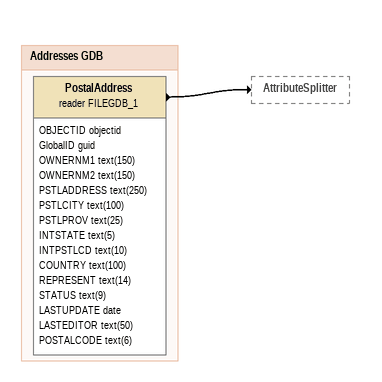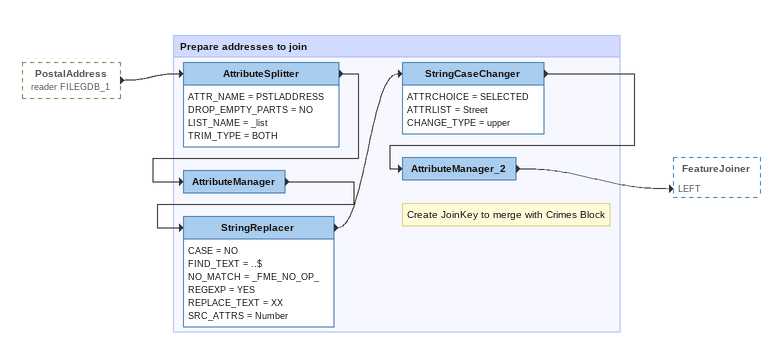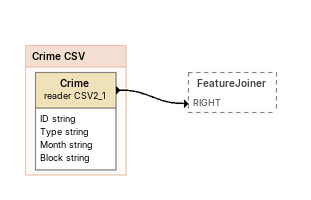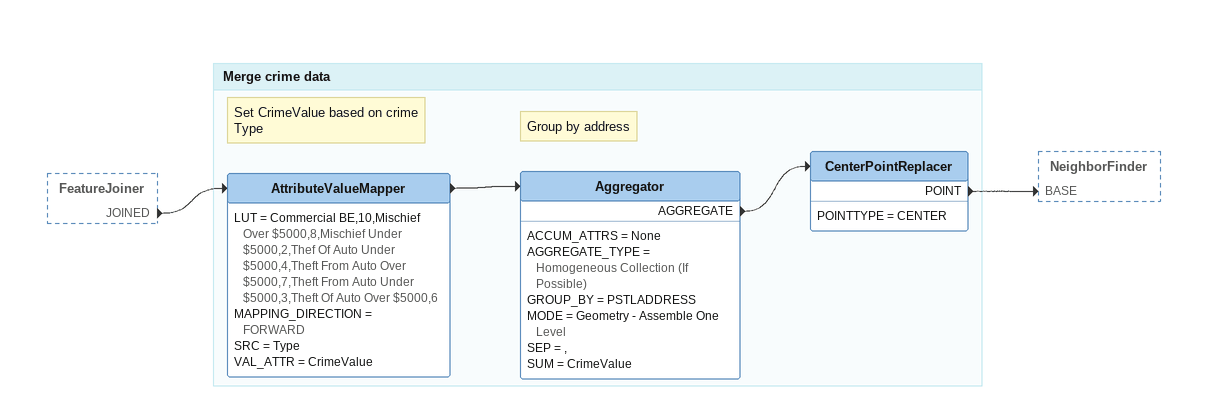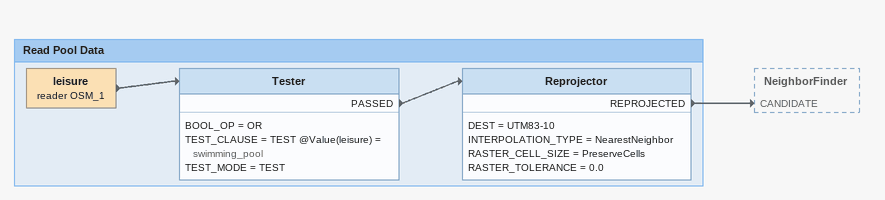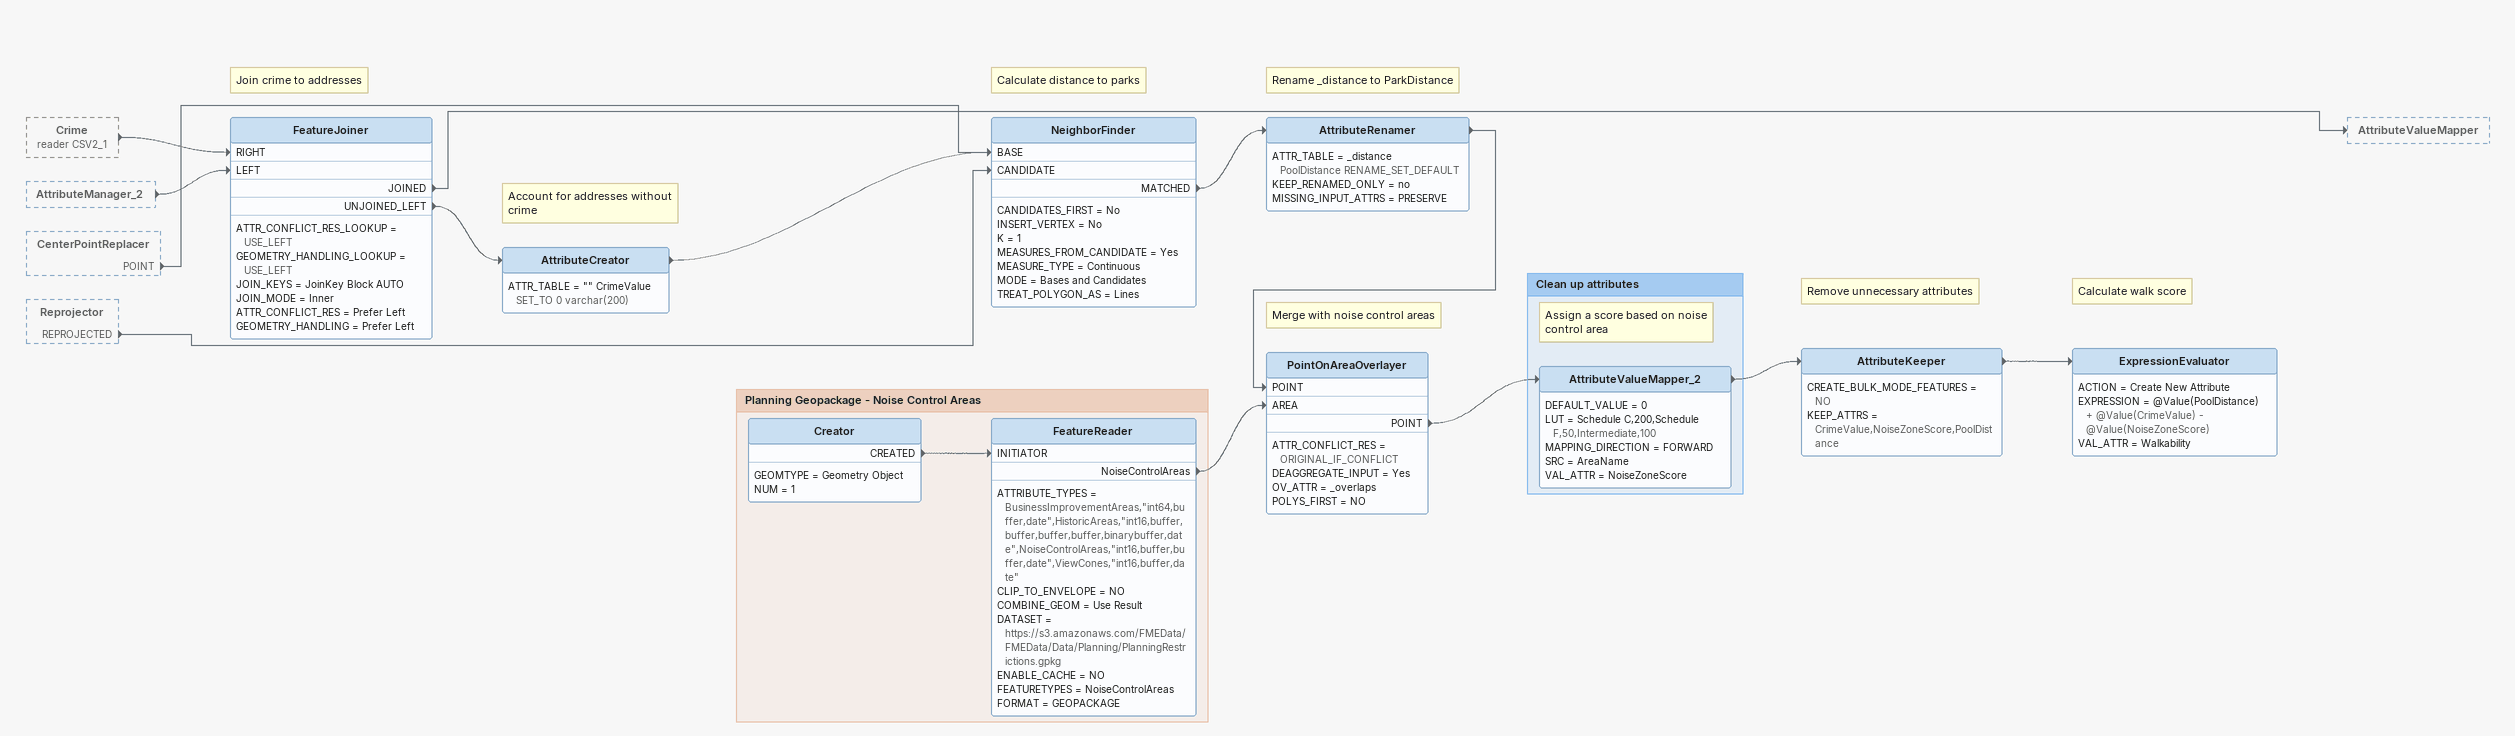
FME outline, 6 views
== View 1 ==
Bookmark: Addresses GDB
PostalAddress (reader FILEGDB_1)
    attributes: OBJECTID objectid, GlobalID guid, OWNERNM1 text(150), OWNERNM2 text(150), PSTLADDRESS text(250), PSTLCITY text(100), PSTLPROV text(25), INTSTATE text(5), INTPSTLCD text(10), COUNTRY text(100), REPRESENT text(14), STATUS text(9), LASTUPDATE date, LASTEDITOR text(50), POSTALCODE text(6)
    -> AttributeSplitter

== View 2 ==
PostalAddress (reader FILEGDB_1) [outside]
    -> AttributeSplitter

Bookmark: Prepare addresses to join
AttributeSplitter
    ATTR_NAME = PSTLADDRESS
    DROP_EMPTY_PARTS = NO
    LIST_NAME = _list
    TRIM_TYPE = BOTH
    -> AttributeManager
AttributeManager
    -> StringReplacer
StringReplacer
    CASE = NO
    FIND_TEXT = ..$
    NO_MATCH = _FME_NO_OP_
    REGEXP = YES
    REPLACE_TEXT = XX
    SRC_ATTRS = Number
    -> StringCaseChanger
StringCaseChanger
    ATTRCHOICE = SELECTED
    ATTRLIST = Street
    CHANGE_TYPE = upper
    -> AttributeManager_2
Note: Create JoinKey to merge with Crimes Block
AttributeManager_2
    -> FeatureJoiner [LEFT]

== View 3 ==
Bookmark: Crime CSV
Crime (reader CSV2_1)
    attributes: ID string, Type string, Month string, Block string
    -> FeatureJoiner [RIGHT]

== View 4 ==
FeatureJoiner [outside]
    JOINED -> AttributeValueMapper

Bookmark: Merge crime data
Note: Set CrimeValue based on crime Type
AttributeValueMapper
    LUT = Commercial BE,10,Mischief Over $5000,8,Mischief Under $5000,2,Thef Of Auto Under $5000,4,Theft From Auto Over $5000,7,Theft From Auto Under $5000,3,Theft Of Auto Over $5000,6
    MAPPING_DIRECTION = FORWARD
    SRC = Type
    VAL_ATTR = CrimeValue
    -> Aggregator
Note: Group by address
Aggregator
    ACCUM_ATTRS = None
    AGGREGATE_TYPE = Homogeneous Collection (If Possible)
    GROUP_BY = PSTLADDRESS
    MODE = Geometry - Assemble One Level
    SEP = ,
    SUM = CrimeValue
    AGGREGATE -> CenterPointReplacer
CenterPointReplacer
    POINTTYPE = CENTER
    POINT -> NeighborFinder [BASE]

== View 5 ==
Bookmark: Read Pool Data
leisure (reader OSM_1)
    -> Tester
Tester
    BOOL_OP = OR
    TEST_CLAUSE = TEST @Value(leisure) = swimming_pool
    TEST_MODE = TEST
    PASSED -> Reprojector
Reprojector
    DEST = UTM83-10
    INTERPOLATION_TYPE = NearestNeighbor
    RASTER_CELL_SIZE = PreserveCells
    RASTER_TOLERANCE = 0.0
    REPROJECTED -> NeighborFinder [CANDIDATE]

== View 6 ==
Crime (reader CSV2_1) [outside]
    -> FeatureJoiner [RIGHT]
AttributeManager_2 [outside]
    -> FeatureJoiner [LEFT]
CenterPointReplacer [outside]
    POINT -> NeighborFinder [BASE]
Reprojector [outside]
    REPROJECTED -> NeighborFinder [CANDIDATE]
Note: Join crime to addresses
FeatureJoiner
    ATTR_CONFLICT_RES_LOOKUP = USE_LEFT
    GEOMETRY_HANDLING_LOOKUP = USE_LEFT
    JOIN_KEYS = JoinKey Block AUTO
    JOIN_MODE = Inner
    ATTR_CONFLICT_RES = Prefer Left
    GEOMETRY_HANDLING = Prefer Left
    JOINED -> AttributeValueMapper
    UNJOINED_LEFT -> AttributeCreator
Note: Account for addresses without crime
AttributeCreator
    ATTR_TABLE = "" CrimeValue SET_TO 0 varchar(200)
    -> NeighborFinder [BASE]
Note: Calculate distance to parks
NeighborFinder
    CANDIDATES_FIRST = No
    INSERT_VERTEX = No
    K = 1
    MEASURES_FROM_CANDIDATE = Yes
    MEASURE_TYPE = Continuous
    MODE = Bases and Candidates
    TREAT_POLYGON_AS = Lines
    MATCHED -> AttributeRenamer
Note: Rename _distance to ParkDistance
AttributeRenamer
    ATTR_TABLE = _distance PoolDistance RENAME_SET_DEFAULT
    KEEP_RENAMED_ONLY = no
    MISSING_INPUT_ATTRS = PRESERVE
    -> PointOnAreaOverlayer [POINT]
Note: Merge with noise control areas
PointOnAreaOverlayer
    ATTR_CONFLICT_RES = ORIGINAL_IF_CONFLICT
    DEAGGREGATE_INPUT = Yes
    OV_ATTR = _overlaps
    POLYS_FIRST = NO
    POINT -> AttributeValueMapper_2
Note: Remove unnecessary attributes
AttributeKeeper
    CREATE_BULK_MODE_FEATURES = NO
    KEEP_ATTRS = CrimeValue,NoiseZoneScore,PoolDistance
    -> ExpressionEvaluator
Note: Calculate walk score
ExpressionEvaluator
    ACTION = Create New Attribute
    EXPRESSION = @Value(PoolDistance) + @Value(CrimeValue) - @Value(NoiseZoneScore)
    VAL_ATTR = Walkability

Bookmark: Planning Geopackage - Noise Control Areas
Creator
    GEOMTYPE = Geometry Object
    NUM = 1
    CREATED -> FeatureReader [INITIATOR]
FeatureReader
    ATTRIBUTE_TYPES = BusinessImprovementAreas,"int64,buffer,date",HistoricAreas,"int16,buffer,buffer,buffer,buffer,binarybuffer,date",NoiseControlAreas,"int16,buffer,buffer,date",ViewCones,"int16,buffer,date"
    CLIP_TO_ENVELOPE = NO
    COMBINE_GEOM = Use Result
    DATASET = https://s3.amazonaws.com/FMEData/FMEData/Data/Planning/PlanningRestrictions.gpkg
    ENABLE_CACHE = NO
    FEATURETYPES = NoiseControlAreas
    FORMAT = GEOPACKAGE
    NoiseControlAreas -> PointOnAreaOverlayer [AREA]

Bookmark: Clean up attributes
Note: Assign a score based on noise control area
AttributeValueMapper_2
    DEFAULT_VALUE = 0
    LUT = Schedule C,200,Schedule F,50,Intermediate,100
    MAPPING_DIRECTION = FORWARD
    SRC = AreaName
    VAL_ATTR = NoiseZoneScore
    -> AttributeKeeper
